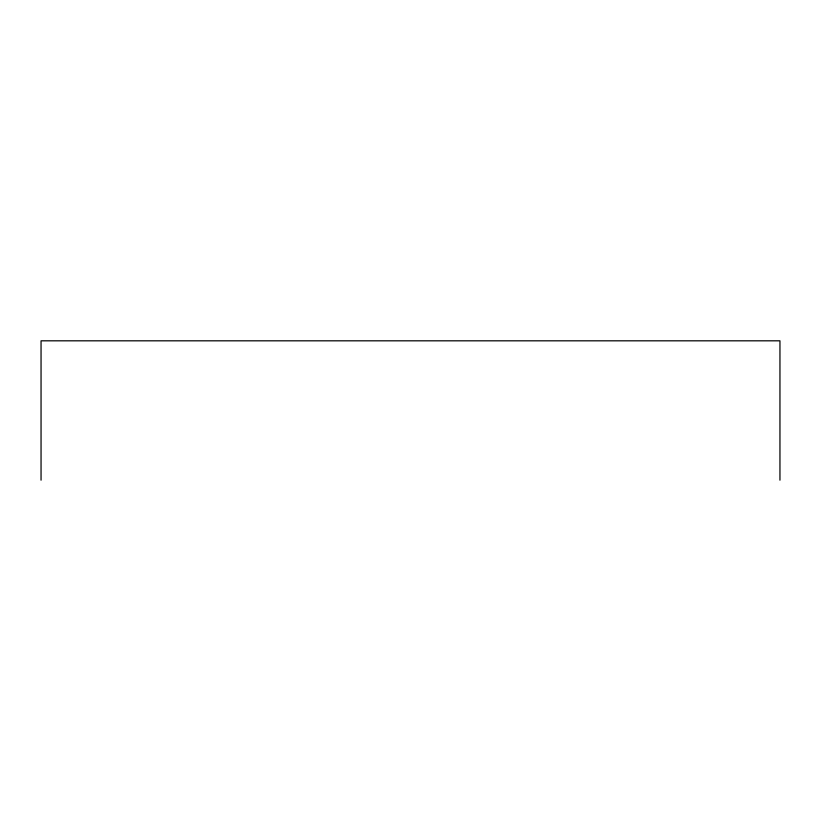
<?xml version="1.0" encoding="UTF-8"?>
<svg xmlns="http://www.w3.org/2000/svg" width="821" height="821" viewBox="0 0 821 821"><rect width="100%" height="100%" fill="white"/><g stroke="black" fill="none" stroke-linecap="round" stroke-linejoin="round"><path stroke-width="1.23" d="M779.95 480.182L779.95 340.818L41.05 340.818L41.05 480.182"/></g></svg>
